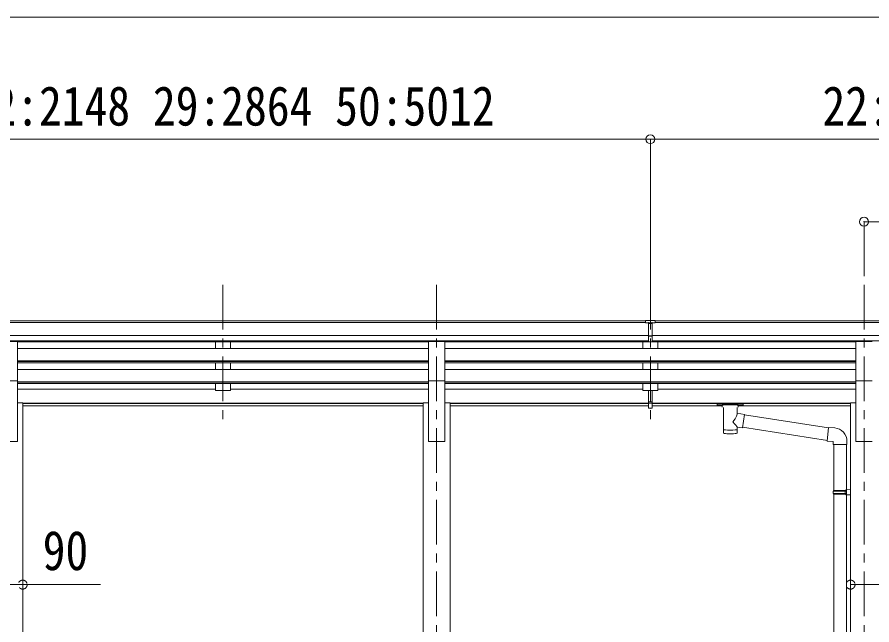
# Model space of a CAD drawing. Units: millimetres at full size, sheet at 1:30; details may follow other scales. Extents: x -20916 to 28483, y -5820 to 5820.
# Drawn here: x -6372 to -3508, y -222 to 1814 of the extents above; entities that cross this region are included whole.
import ezdxf
from ezdxf.enums import TextEntityAlignment as Align

# ---------------------------------------------------------------- set-up
doc = ezdxf.new("R2010")
doc.units = ezdxf.units.MM
doc.header["$LTSCALE"] = 30
doc.header["$PDMODE"] = 32
doc.header["$PDSIZE"] = 30
doc.linetypes.add('CHAIN1', pattern=[8, 5, -1, 1, -1])
doc.linetypes.add('DASHED1', pattern=[1.8, 1.2, -0.6])
for name, color, linetype, lineweight in [('0-1_本体', 5, 'CHAIN1', 9), ('0-3_ELV2', 4, 'Continuous', 9), ('0-5_DIM1', 4, 'DASHED1', 9), ('0-6_OTH_LINE', 6, 'Continuous', 9), ('0-9_OUTLINE', 7, 'Continuous', 9)]:
    doc.layers.add(name, color=color, linetype=linetype, lineweight=lineweight)
doc.styles.add('ＭＳ ゴシック', font='')
doc.styles.get('ＭＳ ゴシック').set_extended_font_data('MS Gothic')

msp = doc.modelspace()

# ---------------------------------------------------------------- linework, layer by layer
at = {"layer": '0-1_本体'}
for p, q in [((-5682.27, 917.13), (-5682.27, 439.61)), ((-4966.27, 917.13), (-4966.27, -2257.28)), ((-4250.27, 917.13), (-4250.27, 439.61)), ((-4250.27, 917.13), (-4250.27, 439.61)), ((-3534.27, 917.13), (-3534.27, -2257.28))]:
    msp.add_line(p, q, dxfattribs=at)
at = {"layer": '0-3_ELV2'}
for p, q in [((-7107.77, 796.12), (-4266.77, 796.12)), ((-7107.77, 790.9), (-4266.77, 790.9)), ((-4266.77, 789.69), (-4266.77, 797.53)), ((-4266.77, 789.69), (-4256.77, 789.69)), ((-4250.45, 791.66), (-4256.77, 791.28)), ((-4256.77, 791.34), (-4250.08, 791.66)), ((-4256.77, 726.06), (-4256.77, 791.34)), ((-4256.77, 726.06), (-4256.77, 791.28)), ((-4256.77, 790.9), (-4256.77, 790.9)), ((-4256.77, 787.69), (-4243.77, 787.69)), ((-4243.77, 787.69), (-4256.77, 787.69)), ((-4243.77, 791.34), (-4250.45, 791.66)), ((-4250.08, 791.66), (-4243.77, 791.28)), ((-4243.77, 726.06), (-4243.77, 791.34)), ((-4243.77, 726.06), (-4243.77, 791.28)), ((-4243.77, 790.9), (-4243.77, 790.9)), ((-4233.77, 789.69), (-4243.77, 789.69)), ((-4233.77, 789.69), (-4233.77, 797.53)), ((-1392.77, 796.12), (-4233.77, 796.12)), ((-1392.77, 790.9), (-4233.77, 790.9)), ((-7107.77, 747.37), (-4256.77, 747.37)), ((-4256.77, 746.17), (-4250.27, 746.01)), ((-4250.27, 746.01), (-4256.77, 746.17)), ((-4250.27, 746.01), (-4243.77, 746.17)), ((-4243.77, 746.17), (-4250.27, 746.01)), ((-1392.77, 747.37), (-4243.77, 747.37)), ((-7107.77, 729.52), (-4256.77, 729.52)), ((-6370.77, 727.09), (-6425.77, 727.09)), ((-6370.77, 595.29), (-6370.77, 727.09)), ((-6370.77, 726.27), (-4993.77, 726.27)), ((-5707.27, 726.17), (-5707.27, 704.31)), ((-5657.27, 726.17), (-5657.27, 704.31)), ((-4993.77, 595.29), (-4993.77, 727.09)), ((-4938.77, 727.09), (-4993.77, 727.09)), ((-4938.77, 595.29), (-4938.77, 727.09)), ((-4938.77, 726.27), (-4256.77, 726.27)), ((-4275.27, 726.17), (-4275.27, 704.31)), ((-4275.27, 726.17), (-4275.27, 704.31)), ((-4256.77, 727.12), (-4250.27, 726.73)), ((-4250.27, 726.73), (-4256.77, 727.12)), ((-4250.27, 726.73), (-4243.77, 727.12)), ((-4243.77, 727.12), (-4250.27, 726.73)), ((-1392.77, 729.52), (-4243.77, 729.52)), ((-3561.77, 726.27), (-4243.77, 726.27)), ((-4225.27, 726.17), (-4225.27, 704.31)), ((-4225.27, 726.17), (-4225.27, 704.31)), ((-3561.77, 595.29), (-3561.77, 727.09)), ((-3561.77, 727.09), (-3506.77, 727.09)), ((-6370.77, 704.21), (-4993.77, 704.21)), ((-5707.27, 704.31), (-5657.27, 704.31)), ((-4938.77, 704.21), (-4250.27, 704.21)), ((-4225.27, 704.31), (-4275.27, 704.31)), ((-4275.27, 704.31), (-4225.27, 704.31)), ((-3561.77, 704.21), (-4250.27, 704.21)), ((-6370.77, 662.33), (-4993.77, 662.33)), ((-6370.77, 660.83), (-4993.77, 660.83)), ((-4938.77, 662.33), (-4250.27, 662.33)), ((-4938.77, 660.83), (-4250.27, 660.83)), ((-3561.77, 662.33), (-4250.27, 662.33)), ((-3561.77, 660.83), (-4250.27, 660.83)), ((-6370.77, 656.52), (-4993.77, 656.52)), ((-6370.77, 634.1), (-4993.77, 634.1)), ((-5707.27, 634.2), (-5707.27, 656.52)), ((-5707.27, 634.2), (-5657.27, 634.2)), ((-5657.27, 656.52), (-5657.27, 634.2)), ((-4938.77, 656.52), (-4250.27, 656.52)), ((-4938.77, 634.1), (-4250.27, 634.1)), ((-4275.27, 656.52), (-4275.27, 634.2)), ((-4275.27, 634.2), (-4275.27, 656.52)), ((-4225.27, 634.2), (-4275.27, 634.2)), ((-4275.27, 634.2), (-4225.27, 634.2)), ((-3561.77, 656.52), (-4250.27, 656.52)), ((-3561.77, 634.1), (-4250.27, 634.1)), ((-4225.27, 634.2), (-4225.27, 656.52)), ((-4225.27, 656.52), (-4225.27, 634.2)), ((-6370.77, 595.29), (-6425.77, 595.29)), ((-6370.77, 595.29), (-6370.77, 392.72)), ((-6370.77, 592.22), (-4993.77, 592.22)), ((-6370.77, 590.73), (-4993.77, 590.73)), ((-6370.77, 586.41), (-4993.77, 586.41)), ((-5707.27, 586.41), (-5707.27, 563.37)), ((-5657.27, 586.41), (-5657.27, 563.37)), ((-4993.77, 595.29), (-4993.77, 392.72)), ((-4938.77, 595.29), (-4993.77, 595.29)), ((-4938.77, 595.29), (-4938.77, 392.72)), ((-4938.77, 592.22), (-4250.27, 592.22)), ((-4938.77, 590.73), (-4250.27, 590.73)), ((-4938.77, 586.41), (-4250.27, 586.41)), ((-4275.27, 586.41), (-4275.27, 563.37)), ((-4275.27, 586.41), (-4275.27, 563.37)), ((-3561.77, 592.22), (-4250.27, 592.22)), ((-3561.77, 590.73), (-4250.27, 590.73)), ((-3561.77, 586.41), (-4250.27, 586.41)), ((-4225.27, 586.41), (-4225.27, 563.37)), ((-4225.27, 586.41), (-4225.27, 563.37)), ((-3561.77, 595.29), (-3561.77, 392.72)), ((-3561.77, 595.29), (-3506.77, 595.29)), ((-6370.77, 568.31), (-5707.27, 568.31)), ((-5707.27, 563.37), (-5657.27, 563.37)), ((-5657.27, 568.31), (-4993.77, 568.31)), ((-4275.27, 568.31), (-4938.77, 568.31)), ((-4225.27, 563.37), (-4275.27, 563.37)), ((-4275.27, 563.37), (-4225.27, 563.37)), ((-4256.77, 503.64), (-4256.77, 563.37)), ((-4256.77, 503.64), (-4256.77, 563.37)), ((-4243.77, 503.64), (-4243.77, 563.37)), ((-4243.77, 503.64), (-4243.77, 563.37)), ((-4225.27, 568.31), (-3561.77, 568.31)), ((-6353.07, 521.72), (-6370.77, 521.72)), ((-6353.07, 521.72), (-6353.07, -1382.28)), ((-6353.07, 521.29), (-5011.47, 521.29)), ((-6353.07, 519.9), (-5011.47, 519.9)), ((-5011.47, 521.72), (-4993.77, 521.72)), ((-5011.47, 521.72), (-5011.47, -1382.28)), ((-4921.07, 521.72), (-4938.77, 521.72)), ((-4921.07, 521.72), (-4921.07, -1382.28)), ((-4256.77, 521.29), (-4921.07, 521.29)), ((-4256.77, 519.9), (-4921.07, 519.9)), ((-4256.77, 525.88), (-4243.77, 525.88)), ((-4243.77, 525.88), (-4256.77, 525.88)), ((-4256.77, 520.48), (-4243.77, 520.48)), ((-4243.77, 520.48), (-4256.77, 520.48)), ((-4243.77, 521.29), (-3579.47, 521.29)), ((-4243.77, 519.9), (-3579.47, 519.9)), ((-3579.47, 521.72), (-3561.77, 521.72)), ((-3579.47, 521.72), (-3579.47, -1382.28)), ((-6353.07, 512.21), (-5011.47, 512.21)), ((-4921.07, 512.21), (-4256.77, 512.21)), ((-4256.77, 504.7), (-4250.27, 504.31)), ((-4250.27, 504.31), (-4256.77, 504.7)), ((-4250.27, 504.31), (-4243.77, 504.7)), ((-4243.77, 504.7), (-4250.27, 504.31)), ((-4009.77, 512.21), (-4243.77, 512.21)), ((-3579.47, 512.21), (-3955.77, 512.21)), ((-6370.77, 392.72), (-6425.77, 392.72)), ((-4938.77, 392.72), (-4993.77, 392.72)), ((-3561.77, 392.72), (-3506.77, 392.72))]:
    msp.add_line(p, q, dxfattribs=at)
for points in [[(-4266.77, 797.53), (-4248.77, 797.69), (-4233.77, 797.56)], [(-4233.77, 797.53), (-4251.77, 797.69), (-4266.77, 797.56)], [(-4256.77, 789.73), (-4266.77, 789.82), (-4266.77, 797.56)], [(-4243.77, 789.73), (-4233.77, 789.82), (-4233.77, 797.56)], [(-4243.77, 745.07), (-4247.02, 744.98), (-4250.27, 744.9), (-4253.51, 744.98), (-4256.77, 745.07)], [(-4256.77, 745.07), (-4253.51, 744.98), (-4250.27, 744.9), (-4247.03, 744.98), (-4243.77, 745.07)], [(-4243.77, 726.06), (-4250.27, 725.66), (-4256.77, 726.06)], [(-4256.77, 726.06), (-4250.27, 725.66), (-4243.77, 726.06)], [(-4243.77, 503.64), (-4250.27, 503.24), (-4256.77, 503.64)], [(-4256.77, 503.64), (-4250.27, 503.24), (-4243.77, 503.64)]]:
    msp.add_lwpolyline(points, dxfattribs=at)
for centre, major_axis, start_param, end_param in [((-4225.7, 793.17), (24.57, 1.51), 3.1340826, 3.1409615), ((-4274.84, 793.17), (-24.57, 1.51), 3.1422238, 3.1491027)]:
    msp.add_ellipse(centre, major_axis=major_axis, ratio=0.121868, start_param=start_param, end_param=end_param, dxfattribs=at)
at = {"layer": '0-5_DIM1', "color": 6, "linetype": 'Continuous'}
for p, q in [((-6092.13, -86.83), (-6443.47, -86.83)), ((-3228.13, -86.83), (-3579.47, -86.83))]:
    msp.add_line(p, q, dxfattribs=at)
at = {"layer": '0-5_DIM1', "color": 6}
for p in [(-6353.27, -86.83), (-3579.47, -86.83)]:
    msp.add_point(p, dxfattribs=at)
at = {"layer": '0-6_OTH_LINE'}
for p, q in [((-7134.27, 1813.88), (-1366.27, 1813.88)), ((-4250.27, 1405.05), (-7114.27, 1405.05)), ((-4250.27, 1405.05), (-4250.27, 886.54)), ((-1386.27, 1405.05), (-4250.27, 1405.05)), ((-3534.27, 1128.47), (-3534.27, 946.01)), ((-3534.27, 1128.47), (-2818.27, 1128.47))]:
    msp.add_line(p, q, dxfattribs=at)
for p in [(-4250.27, 1405.05), (-3534.27, 1128.47)]:
    msp.add_point(p, dxfattribs=at)
at = {"layer": '0-9_OUTLINE'}
for p, q in [((-4026.27, 519.12), (-4026.27, 513.36)), ((-4024.27, 519.79), (-3941.27, 519.79)), ((-4024.27, 517.61), (-3941.27, 517.61)), ((-3939.27, 519.12), (-3939.27, 513.36)), ((-4024.27, 512.7), (-4009.77, 512.7)), ((-4009.77, 507.06), (-4009.77, 513.6)), ((-4005.67, 506.14), (-4005.68, 420.7)), ((-3959.87, 487.39), (-3959.87, 506.14)), ((-3934.65, 483.48), (-3959.87, 487.4)), ((-3955.77, 507.06), (-3955.77, 513.6)), ((-3955.77, 512.7), (-3941.27, 512.7)), ((-3934.65, 483.48), (-3941.67, 438.23)), ((-3653.66, 437.83), (-3934.96, 481.47)), ((-3959.85, 420.7), (-3959.87, 441.36)), ((-3959.87, 441.05), (-3941.67, 438.23)), ((-3657.32, 395.9), (-3941.4, 439.97)), ((-3632.66, 437.87), (-3653.49, 439.69)), ((-3637.58, 382.12), (-3591.58, 382.12)), ((-3635.47, 382.12), (-3635.47, 228.65)), ((-3593.47, 382.12), (-3593.47, 231.21)), ((-3591.58, 382.12), (-3591.58, 393.04)), ((-3595.47, 231.15), (-3579.47, 231.63)), ((-3595.47, 229.15), (-3595.47, 231.15)), ((-3595.47, 229.15), (-3593.47, 229.15)), ((-3579.47, 231.63), (-3579.47, 213.68)), ((-3637.47, 226.65), (-3636.47, 228.65)), ((-3637.47, 226.65), (-3593.47, 226.65)), ((-3637.47, 226.65), (-3637.47, 218.65)), ((-3637.47, 218.65), (-3593.47, 218.65)), ((-3637.47, 218.65), (-3636.47, 216.65)), ((-3636.47, 228.65), (-3593.47, 228.65)), ((-3636.47, 216.65), (-3593.47, 216.65)), ((-3635.47, 216.65), (-3635.47, -569.53)), ((-3597.94, 226.65), (-3598.37, 228.65)), ((-3595.47, 214.15), (-3595.47, 216.15)), ((-3595.47, 214.15), (-3579.47, 213.68)), ((-3593.47, 214.1), (-3593.47, -566.97))]:
    msp.add_line(p, q, dxfattribs=at)
for points in [[(-4026.27, 519.12), (-4026.23, 519.32), (-4026.15, 519.45), (-4026.05, 519.55), (-4025.95, 519.61), (-4025.83, 519.65), (-4025.53, 519.72), (-4025.04, 519.76), (-4024.5, 519.78), (-4024.27, 519.79)], [(-3941.27, 519.79), (-3940.92, 519.78), (-3940.39, 519.76), (-3939.94, 519.71), (-3939.63, 519.63), (-3939.46, 519.53), (-3939.34, 519.39), (-3939.28, 519.21), (-3939.27, 519.12)], [(-4026.27, 513.36), (-4026.23, 513.17), (-4026.15, 513.03), (-4026.05, 512.94), (-4025.95, 512.88), (-4025.83, 512.83), (-4025.53, 512.77), (-4025.04, 512.72), (-4024.5, 512.7), (-4024.27, 512.7)], [(-3941.27, 512.7), (-3940.92, 512.7), (-3940.39, 512.73), (-3939.94, 512.78), (-3939.63, 512.86), (-3939.46, 512.96), (-3939.34, 513.1), (-3939.28, 513.27), (-3939.27, 513.36)], [(-3653.49, 439.69), (-3657.5, 393.87), (-3637.58, 392.12), (-3637.58, 382.12)], [(-3595.47, 216.15), (-3593.47, 216.15), (-3593.47, 229.15)], [(-3597.94, 226.65), (-3597.94, 218.65), (-3598.37, 216.65)]]:
    msp.add_lwpolyline(points, dxfattribs=at)
msp.add_arc((-3636.58, 393.04), 45, 0, 85, dxfattribs=at)
for centre, major_axis, ratio, start_param, end_param in [((-4024.27, 517.39), (2, 0), 0.109601, 1.5707963, 3.1415927), ((-3941.27, 517.39), (2, 0), 0.109601, 0, 1.5707963), ((-3982.77, 513.6), (27, 0), 0.070066, 6.2831853, 9.424778), ((-3982.77, 460.85), (-22.81, -26.62), 0.234429, 1.6855472, 3.1268519), ((-3971.77, 509.62), (16, 0), 0.361356, 6.2636979, 6.2831853), ((-3980.22, 463.5), (20.32, -22.25), 0.045535, 0.0389954, 1.3075346), ((-3982.77, 433.14), (22.91, 0), 0.122865, 3.1415927, 6.2831853), ((-3982.77, 420.7), (22.92, 0), 0.101955, 3.1415499, 6.2833984)]:
    msp.add_ellipse(centre, major_axis=major_axis, ratio=ratio, start_param=start_param, end_param=end_param, dxfattribs=at)

# ---------------------------------------------------------------- texts
at = {"layer": '0-3_ELV2', "color": 7, "style": 'ＭＳ ゴシック', "width": 0.85}
for p in [(-6527.55, 1411.05), (-3673.65, 1411.05)]:
    msp.add_text('22:2148 29:2864 50:5012', height=132, dxfattribs=at).set_placement(p, align=Align.BOTTOM_LEFT)
at = {"layer": '0-5_DIM1', "color": 7, "style": 'ＭＳ ゴシック', "width": 0.85}
msp.add_text('90', height=132, dxfattribs=at).set_placement((-6286.28, -77.85), align=Align.BOTTOM_LEFT)

doc.saveas('drawing.dxf')
